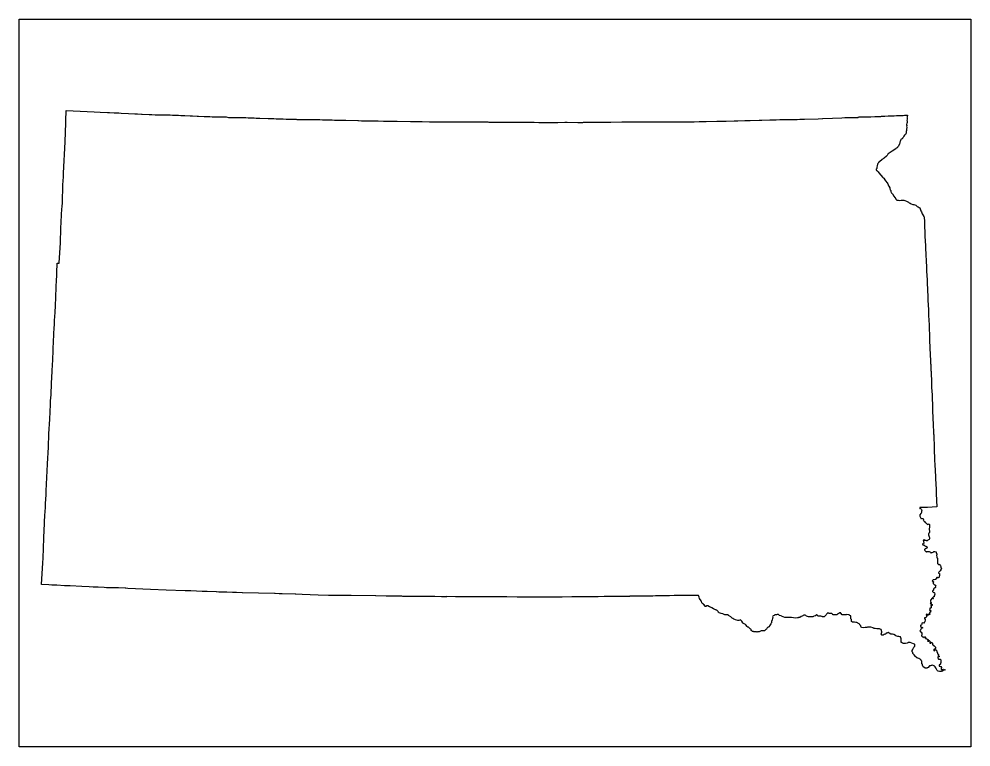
# Model space of a CAD drawing. Extents: x 0.1 to 10.9, y 0.1 to 8.4.
import ezdxf

# ---------------------------------------------------------------- set-up
doc = ezdxf.new("R2010")
doc.units = 0
doc.header["$MEASUREMENT"] = 0
doc.layers.add('STATE', color=7, linetype='CONTINUOUS')

# ---------------------------------------------------------------- blocks, each defined once
blk = doc.blocks.new('BLOCK_2')
at = {"layer": 'STATE'}
blk.add_lwpolyline([(0.093, 0.099), (0.093, 8.373), (10.92, 8.373), (10.92, 0.099), (0.093, 0.099)], dxfattribs=at)
at = {"layer": 'STATE', "color": 2}
for points in [[(0.49, 4.819), (0.493, 4.839), (0.497, 4.919), (0.497, 4.946), (0.503, 5.039), (0.503, 5.043), (0.503, 5.056), (0.507, 5.099), (0.507, 5.146), (0.51, 5.179), (0.517, 5.36), (0.52, 5.376), (0.527, 5.6), (0.55, 5.6), (0.55, 5.603), (0.563, 5.83), (0.563, 5.833), (0.57, 5.993), (0.58, 6.22), (0.583, 6.236), (0.587, 6.29), (0.587, 6.323), (0.593, 6.45), (0.593, 6.503), (0.597, 6.52), (0.597, 6.523), (0.6, 6.59), (0.6, 6.606), (0.6, 6.61), (0.6, 6.623), (0.617, 6.976), (0.627, 7.193), (0.627, 7.2), (0.627, 7.216), (0.63, 7.333), (0.787, 7.326), (0.947, 7.32), (1.017, 7.316), (1.1, 7.31), (1.113, 7.31), (1.123, 7.31), (1.177, 7.306), (1.23, 7.306), (1.253, 7.303), (1.337, 7.3), (1.41, 7.296), (1.413, 7.296), (1.433, 7.296), (1.44, 7.296), (1.487, 7.293), (1.493, 7.293), (1.573, 7.29), (1.603, 7.29), (1.643, 7.286), (1.653, 7.286), (1.687, 7.286), (1.697, 7.286), (1.76, 7.283), (1.787, 7.283), (1.813, 7.283), (1.84, 7.28), (1.867, 7.28), (1.883, 7.28), (1.907, 7.28), (1.933, 7.276), (1.973, 7.276), (1.98, 7.276), (2.04, 7.273), (2.067, 7.273), (2.12, 7.27), (2.133, 7.27), (2.2, 7.266), (2.263, 7.266), (2.29, 7.263), (2.343, 7.263), (2.357, 7.263), (2.383, 7.26), (2.393, 7.26), (2.41, 7.26), (2.423, 7.26), (2.45, 7.26), (2.477, 7.256), (2.517, 7.256), (2.53, 7.256), (2.54, 7.256), (2.61, 7.253), (2.637, 7.253), (2.647, 7.253), (2.657, 7.253), (2.673, 7.253), (2.7, 7.25), (2.707, 7.25), (2.72, 7.25), (2.727, 7.25), (2.733, 7.25), (2.737, 7.25), (2.743, 7.25), (2.767, 7.25), (2.79, 7.246), (2.793, 7.246), (2.823, 7.246), (2.833, 7.246), (2.927, 7.243), (2.967, 7.243), (2.993, 7.243), (3.017, 7.24), (3.02, 7.24), (3.027, 7.24), (3.04, 7.24), (3.043, 7.24), (3.057, 7.24), (3.06, 7.24), (3.07, 7.24), (3.083, 7.24), (3.087, 7.24), (3.097, 7.24), (3.133, 7.236), (3.137, 7.236), (3.167, 7.236), (3.243, 7.236), (3.247, 7.236), (3.253, 7.233), (3.257, 7.233), (3.277, 7.233), (3.3, 7.233), (3.39, 7.233), (3.403, 7.23), (3.433, 7.23), (3.457, 7.23), (3.47, 7.23), (3.507, 7.23), (3.513, 7.23), (3.543, 7.226), (3.547, 7.226), (3.553, 7.226), (3.59, 7.226), (3.597, 7.226), (3.617, 7.226), (3.627, 7.226), (3.65, 7.226), (3.653, 7.226), (3.683, 7.223), (3.72, 7.223), (3.787, 7.223), (3.803, 7.223), (3.81, 7.223), (3.947, 7.22), (3.953, 7.22), (3.987, 7.216), (4.043, 7.216), (4.05, 7.216), (4.057, 7.216), (4.097, 7.216), (4.103, 7.216), (4.123, 7.216), (4.157, 7.216), (4.177, 7.216), (4.237, 7.213), (4.26, 7.213), (4.263, 7.213), (4.293, 7.213), (4.297, 7.213), (4.303, 7.213), (4.313, 7.213), (4.337, 7.213), (4.34, 7.213), (4.387, 7.213), (4.393, 7.213), (4.547, 7.21), (4.553, 7.21), (4.567, 7.21), (4.58, 7.21), (4.6, 7.21), (4.607, 7.21), (4.663, 7.21), (4.68, 7.21), (4.763, 7.206), (4.817, 7.206), (4.827, 7.206), (4.843, 7.206), (4.88, 7.206), (4.897, 7.206), (4.97, 7.206), (5, 7.206), (5.147, 7.203), (5.163, 7.203), (5.21, 7.203), (5.25, 7.203), (5.26, 7.203), (5.263, 7.203), (5.277, 7.203), (5.427, 7.203), (5.437, 7.2), (5.45, 7.2), (5.583, 7.2), (5.607, 7.2), (5.62, 7.2), (5.66, 7.2), (5.663, 7.2), (5.693, 7.2), (5.713, 7.2), (5.793, 7.2), (5.847, 7.2), (5.953, 7.2), (6.007, 7.196), (6.12, 7.196), (6.123, 7.196), (6.163, 7.196), (6.193, 7.196), (6.22, 7.196), (6.3, 7.2), (6.327, 7.2), (6.45, 7.196), (6.453, 7.196), (6.507, 7.196), (6.513, 7.2), (6.567, 7.2), (6.587, 7.2), (6.597, 7.2), (6.64, 7.2), (6.673, 7.2), (6.7, 7.2), (6.717, 7.2), (6.727, 7.2), (6.75, 7.2), (6.797, 7.2), (6.807, 7.2), (6.823, 7.2), (6.95, 7.203), (6.957, 7.203), (6.96, 7.203), (7.073, 7.203), (7.113, 7.203), (7.2, 7.203), (7.203, 7.203), (7.233, 7.203), (7.277, 7.203), (7.31, 7.203), (7.34, 7.203), (7.353, 7.203), (7.363, 7.206), (7.39, 7.206), (7.397, 7.206), (7.433, 7.206), (7.51, 7.206), (7.523, 7.206), (7.55, 7.206), (7.56, 7.206), (7.59, 7.206), (7.71, 7.206), (7.75, 7.206), (7.773, 7.206), (7.83, 7.21), (7.87, 7.21), (7.91, 7.21), (8.03, 7.213), (8.12, 7.213), (8.123, 7.213), (8.137, 7.213), (8.227, 7.216), (8.27, 7.216), (8.347, 7.22), (8.377, 7.22), (8.387, 7.22), (8.41, 7.22), (8.51, 7.223), (8.543, 7.223), (8.633, 7.226), (8.643, 7.226), (8.667, 7.226), (8.703, 7.226), (8.747, 7.23), (8.827, 7.23), (8.863, 7.233), (8.943, 7.233), (8.973, 7.236), (9.01, 7.236), (9.02, 7.236), (9.023, 7.236), (9.027, 7.236), (9.183, 7.24), (9.23, 7.243), (9.237, 7.243), (9.347, 7.246), (9.453, 7.25), (9.487, 7.253), (9.507, 7.253), (9.613, 7.256), (9.637, 7.256), (9.64, 7.26), (9.667, 7.26), (9.68, 7.26), (9.743, 7.263), (9.773, 7.263), (9.78, 7.263), (9.827, 7.266), (9.837, 7.266), (9.843, 7.266), (9.887, 7.266), (9.893, 7.266), (9.903, 7.27), (9.94, 7.27), (9.977, 7.273), (9.99, 7.273), (9.993, 7.273), (10.02, 7.273), (10.047, 7.273), (10.073, 7.276), (10.097, 7.276), (10.123, 7.276), (10.14, 7.276), (10.15, 7.276), (10.163, 7.28), (10.177, 7.28), (10.197, 7.28), (10.193, 7.263), (10.193, 7.253), (10.197, 7.25), (10.193, 7.246), (10.193, 7.243), (10.193, 7.24), (10.193, 7.236), (10.197, 7.233), (10.193, 7.226), (10.193, 7.223), (10.19, 7.22), (10.193, 7.213), (10.193, 7.2), (10.193, 7.193), (10.19, 7.19), (10.187, 7.173), (10.19, 7.163), (10.187, 7.153), (10.187, 7.15), (10.19, 7.143), (10.187, 7.116), (10.187, 7.11), (10.187, 7.103), (10.183, 7.1), (10.183, 7.093), (10.183, 7.08), (10.18, 7.066), (10.177, 7.066), (10.173, 7.06), (10.167, 7.056), (10.163, 7.053), (10.157, 7.043), (10.15, 7.026), (10.147, 7.026), (10.143, 7.02), (10.14, 7.016), (10.137, 7.013), (10.127, 7.006), (10.123, 7.003), (10.123, 7), (10.12, 6.993), (10.113, 6.98), (10.11, 6.973), (10.11, 6.97), (10.11, 6.963), (10.107, 6.953), (10.097, 6.93), (10.083, 6.916), (10.083, 6.913), (10.077, 6.91), (10.073, 6.903), (10.07, 6.903), (10.053, 6.89), (10.023, 6.873), (9.98, 6.843), (9.973, 6.836), (9.967, 6.823), (9.96, 6.816), (9.933, 6.793), (9.93, 6.793), (9.923, 6.786), (9.913, 6.78), (9.91, 6.776), (9.88, 6.75), (9.877, 6.75), (9.87, 6.746), (9.867, 6.743), (9.867, 6.74), (9.86, 6.733), (9.857, 6.723), (9.853, 6.703), (9.85, 6.69), (9.85, 6.686), (9.85, 6.676), (9.843, 6.666), (9.843, 6.66), (9.847, 6.653), (9.853, 6.65), (9.857, 6.643), (9.86, 6.64), (9.863, 6.636), (9.873, 6.626), (9.917, 6.573), (9.92, 6.57), (9.93, 6.563), (9.94, 6.546), (9.947, 6.536), (9.967, 6.51), (9.973, 6.5), (9.983, 6.476), (9.987, 6.473), (9.997, 6.453), (9.997, 6.443), (10, 6.436), (10, 6.433), (10.007, 6.423), (10.007, 6.413), (10.013, 6.396), (10.017, 6.396), (10.027, 6.386), (10.043, 6.36), (10.053, 6.343), (10.057, 6.343), (10.057, 6.34), (10.057, 6.336), (10.06, 6.336), (10.067, 6.326), (10.07, 6.323), (10.073, 6.32), (10.077, 6.316), (10.08, 6.313), (10.083, 6.313), (10.09, 6.313), (10.097, 6.313), (10.11, 6.31), (10.127, 6.313), (10.137, 6.313), (10.15, 6.313), (10.157, 6.313), (10.167, 6.31), (10.187, 6.303), (10.21, 6.29), (10.217, 6.283), (10.227, 6.28), (10.24, 6.273), (10.26, 6.266), (10.27, 6.266), (10.28, 6.263), (10.293, 6.256), (10.31, 6.243), (10.32, 6.24), (10.33, 6.23), (10.337, 6.226), (10.347, 6.206), (10.347, 6.203), (10.35, 6.193), (10.357, 6.183), (10.363, 6.17), (10.363, 6.166), (10.363, 6.163), (10.367, 6.16), (10.367, 6.156), (10.367, 6.153), (10.373, 6.146), (10.38, 6.136), (10.38, 6.133), (10.383, 6.13), (10.383, 6.126), (10.387, 6.126), (10.387, 6.12), (10.387, 6.106), (10.387, 6.103), (10.39, 6.093), (10.39, 6.066), (10.393, 6.013), (10.397, 5.956), (10.397, 5.95), (10.397, 5.946), (10.397, 5.9), (10.4, 5.853), (10.4, 5.85), (10.403, 5.8), (10.403, 5.796), (10.403, 5.746), (10.407, 5.72), (10.407, 5.696), (10.407, 5.693), (10.407, 5.69), (10.407, 5.666), (10.41, 5.65), (10.41, 5.64), (10.413, 5.536), (10.413, 5.533), (10.413, 5.506), (10.42, 5.41), (10.42, 5.403), (10.42, 5.376), (10.42, 5.373), (10.43, 5.216), (10.43, 5.213), (10.43, 5.203), (10.43, 5.193), (10.43, 5.189), (10.43, 5.183), (10.43, 5.163), (10.433, 5.136), (10.437, 5.056), (10.437, 5.029), (10.437, 5.003), (10.443, 4.899), (10.443, 4.896), (10.45, 4.739), (10.45, 4.736), (10.45, 4.706), (10.45, 4.689), (10.453, 4.669), (10.453, 4.629), (10.453, 4.609), (10.453, 4.606), (10.457, 4.586), (10.457, 4.583), (10.457, 4.549), (10.46, 4.499), (10.46, 4.456), (10.463, 4.446), (10.463, 4.423), (10.463, 4.403), (10.463, 4.393), (10.463, 4.376), (10.467, 4.369), (10.467, 4.366), (10.467, 4.343), (10.467, 4.339), (10.467, 4.316), (10.467, 4.313), (10.47, 4.289), (10.47, 4.286), (10.47, 4.266), (10.47, 4.263), (10.47, 4.259), (10.47, 4.239), (10.47, 4.236), (10.473, 4.209), (10.47, 4.209), (10.473, 4.183), (10.477, 4.103), (10.483, 3.946), (10.487, 3.813), (10.487, 3.809), (10.49, 3.789), (10.49, 3.786), (10.49, 3.783), (10.49, 3.759), (10.49, 3.756), (10.49, 3.733), (10.49, 3.729), (10.493, 3.706), (10.493, 3.703), (10.493, 3.683), (10.493, 3.653), (10.497, 3.649), (10.497, 3.626), (10.497, 3.623), (10.5, 3.519), (10.5, 3.516), (10.503, 3.466), (10.507, 3.386), (10.507, 3.359), (10.51, 3.306), (10.517, 3.172), (10.517, 3.146), (10.523, 3.029), (10.523, 3.022), (10.523, 2.989), (10.523, 2.986), (10.523, 2.976), (10.53, 2.829), (10.427, 2.822), (10.347, 2.819), (10.337, 2.819), (10.337, 2.812), (10.337, 2.809), (10.343, 2.806), (10.347, 2.809), (10.35, 2.809), (10.353, 2.802), (10.357, 2.799), (10.363, 2.786), (10.357, 2.779), (10.357, 2.766), (10.36, 2.762), (10.353, 2.756), (10.35, 2.752), (10.34, 2.739), (10.337, 2.729), (10.337, 2.726), (10.337, 2.722), (10.35, 2.699), (10.35, 2.696), (10.353, 2.696), (10.357, 2.692), (10.363, 2.696), (10.37, 2.696), (10.373, 2.696), (10.38, 2.689), (10.383, 2.689), (10.38, 2.686), (10.38, 2.682), (10.38, 2.679), (10.377, 2.672), (10.383, 2.669), (10.393, 2.662), (10.4, 2.649), (10.407, 2.646), (10.427, 2.629), (10.437, 2.632), (10.437, 2.636), (10.443, 2.632), (10.443, 2.629), (10.447, 2.629), (10.447, 2.619), (10.447, 2.616), (10.45, 2.616), (10.45, 2.612), (10.45, 2.596), (10.45, 2.592), (10.45, 2.589), (10.443, 2.582), (10.443, 2.569), (10.447, 2.552), (10.447, 2.546), (10.45, 2.542), (10.447, 2.542), (10.447, 2.539), (10.447, 2.536), (10.443, 2.532), (10.44, 2.526), (10.437, 2.526), (10.437, 2.522), (10.437, 2.509), (10.443, 2.486), (10.45, 2.479), (10.45, 2.476), (10.447, 2.469), (10.447, 2.466), (10.443, 2.456), (10.43, 2.449), (10.42, 2.442), (10.417, 2.442), (10.413, 2.442), (10.41, 2.446), (10.4, 2.446), (10.393, 2.446), (10.39, 2.446), (10.39, 2.449), (10.39, 2.452), (10.387, 2.452), (10.377, 2.449), (10.377, 2.446), (10.38, 2.446), (10.38, 2.442), (10.38, 2.436), (10.383, 2.416), (10.38, 2.406), (10.377, 2.406), (10.377, 2.409), (10.373, 2.412), (10.37, 2.406), (10.373, 2.396), (10.377, 2.392), (10.383, 2.396), (10.397, 2.386), (10.403, 2.382), (10.407, 2.379), (10.413, 2.379), (10.413, 2.382), (10.417, 2.379), (10.417, 2.376), (10.42, 2.366), (10.417, 2.359), (10.41, 2.356), (10.403, 2.352), (10.4, 2.352), (10.393, 2.342), (10.393, 2.339), (10.397, 2.332), (10.4, 2.329), (10.41, 2.316), (10.413, 2.316), (10.417, 2.319), (10.427, 2.322), (10.43, 2.319), (10.437, 2.319), (10.443, 2.322), (10.453, 2.316), (10.46, 2.312), (10.463, 2.306), (10.467, 2.306), (10.473, 2.309), (10.48, 2.309), (10.49, 2.312), (10.497, 2.319), (10.51, 2.319), (10.523, 2.316), (10.523, 2.309), (10.53, 2.292), (10.53, 2.289), (10.53, 2.286), (10.527, 2.276), (10.53, 2.259), (10.53, 2.249), (10.537, 2.249), (10.54, 2.246), (10.54, 2.242), (10.54, 2.239), (10.54, 2.236), (10.54, 2.229), (10.54, 2.222), (10.54, 2.219), (10.54, 2.212), (10.54, 2.202), (10.54, 2.186), (10.543, 2.182), (10.55, 2.172), (10.553, 2.172), (10.557, 2.176), (10.563, 2.172), (10.573, 2.156), (10.577, 2.149), (10.577, 2.139), (10.58, 2.136), (10.583, 2.132), (10.58, 2.119), (10.57, 2.102), (10.567, 2.096), (10.553, 2.086), (10.55, 2.079), (10.55, 2.076), (10.56, 2.072), (10.563, 2.069), (10.563, 2.066), (10.563, 2.062), (10.563, 2.049), (10.56, 2.036), (10.557, 2.029), (10.553, 2.026), (10.547, 2.022), (10.543, 2.022), (10.54, 2.026), (10.533, 2.026), (10.523, 2.012), (10.52, 2.009), (10.52, 2.002), (10.517, 2.002), (10.503, 1.999), (10.497, 1.999), (10.493, 1.999), (10.49, 1.999), (10.48, 1.986), (10.483, 1.982), (10.483, 1.979), (10.487, 1.979), (10.49, 1.982), (10.493, 1.976), (10.49, 1.966), (10.49, 1.962), (10.49, 1.959), (10.49, 1.956), (10.493, 1.952), (10.503, 1.946), (10.507, 1.942), (10.51, 1.942), (10.513, 1.939), (10.513, 1.936), (10.52, 1.926), (10.517, 1.922), (10.517, 1.919), (10.517, 1.912), (10.513, 1.906), (10.51, 1.906), (10.507, 1.902), (10.503, 1.902), (10.5, 1.902), (10.497, 1.899), (10.493, 1.892), (10.493, 1.889), (10.493, 1.882), (10.487, 1.876), (10.487, 1.872), (10.483, 1.872), (10.483, 1.866), (10.49, 1.859), (10.497, 1.856), (10.503, 1.856), (10.507, 1.849), (10.51, 1.836), (10.507, 1.826), (10.503, 1.812), (10.5, 1.809), (10.5, 1.806), (10.493, 1.806), (10.487, 1.796), (10.49, 1.789), (10.493, 1.786), (10.49, 1.782), (10.487, 1.782), (10.487, 1.786), (10.487, 1.789), (10.483, 1.789), (10.48, 1.789), (10.46, 1.769), (10.46, 1.766), (10.46, 1.762), (10.46, 1.756), (10.463, 1.742), (10.467, 1.739), (10.467, 1.732), (10.463, 1.732), (10.46, 1.732), (10.457, 1.732), (10.46, 1.729), (10.463, 1.722), (10.467, 1.726), (10.477, 1.719), (10.48, 1.712), (10.48, 1.709), (10.48, 1.706), (10.47, 1.706), (10.463, 1.706), (10.463, 1.702), (10.467, 1.699), (10.467, 1.682), (10.46, 1.676), (10.457, 1.676), (10.453, 1.676), (10.453, 1.669), (10.45, 1.656), (10.457, 1.646), (10.46, 1.646), (10.46, 1.649), (10.463, 1.649), (10.463, 1.646), (10.46, 1.632), (10.453, 1.626), (10.447, 1.626), (10.447, 1.622), (10.447, 1.619), (10.45, 1.616), (10.453, 1.612), (10.453, 1.609), (10.453, 1.606), (10.45, 1.606), (10.447, 1.606), (10.443, 1.609), (10.443, 1.612), (10.44, 1.612), (10.44, 1.609), (10.437, 1.606), (10.437, 1.596), (10.433, 1.596), (10.427, 1.606), (10.413, 1.609), (10.413, 1.606), (10.41, 1.606), (10.41, 1.599), (10.417, 1.589), (10.413, 1.579), (10.41, 1.572), (10.407, 1.569), (10.4, 1.566), (10.397, 1.566), (10.393, 1.566), (10.393, 1.556), (10.4, 1.556), (10.4, 1.552), (10.4, 1.549), (10.4, 1.546), (10.4, 1.539), (10.397, 1.526), (10.397, 1.522), (10.387, 1.512), (10.387, 1.506), (10.383, 1.506), (10.37, 1.509), (10.363, 1.506), (10.36, 1.496), (10.357, 1.486), (10.353, 1.482), (10.35, 1.482), (10.347, 1.479), (10.347, 1.476), (10.35, 1.466), (10.353, 1.456), (10.36, 1.459), (10.363, 1.459), (10.367, 1.456), (10.367, 1.452), (10.367, 1.449), (10.357, 1.449), (10.353, 1.442), (10.35, 1.436), (10.347, 1.426), (10.343, 1.422), (10.34, 1.419), (10.343, 1.416), (10.353, 1.399), (10.36, 1.399), (10.363, 1.399), (10.363, 1.379), (10.36, 1.369), (10.357, 1.369), (10.357, 1.362), (10.37, 1.352), (10.377, 1.349), (10.38, 1.349), (10.38, 1.346), (10.383, 1.342), (10.39, 1.342), (10.39, 1.346), (10.393, 1.349), (10.397, 1.349), (10.4, 1.349), (10.403, 1.346), (10.403, 1.339), (10.403, 1.332), (10.41, 1.332), (10.417, 1.329), (10.43, 1.322), (10.433, 1.322), (10.433, 1.316), (10.433, 1.312), (10.433, 1.309), (10.43, 1.306), (10.427, 1.302), (10.43, 1.302), (10.437, 1.302), (10.44, 1.302), (10.44, 1.309), (10.443, 1.312), (10.453, 1.299), (10.46, 1.292), (10.46, 1.289), (10.457, 1.289), (10.453, 1.289), (10.453, 1.279), (10.457, 1.279), (10.46, 1.279), (10.473, 1.286), (10.477, 1.286), (10.483, 1.276), (10.487, 1.269), (10.483, 1.262), (10.483, 1.259), (10.487, 1.259), (10.49, 1.256), (10.49, 1.252), (10.493, 1.252), (10.497, 1.252), (10.5, 1.249), (10.517, 1.232), (10.517, 1.226), (10.517, 1.222), (10.517, 1.216), (10.513, 1.212), (10.51, 1.209), (10.507, 1.209), (10.5, 1.209), (10.497, 1.206), (10.497, 1.202), (10.497, 1.199), (10.497, 1.196), (10.5, 1.192), (10.503, 1.192), (10.51, 1.196), (10.51, 1.199), (10.513, 1.202), (10.517, 1.202), (10.52, 1.202), (10.527, 1.199), (10.527, 1.196), (10.533, 1.186), (10.533, 1.182), (10.54, 1.166), (10.54, 1.162), (10.54, 1.159), (10.54, 1.156), (10.547, 1.152), (10.55, 1.149), (10.55, 1.146), (10.547, 1.146), (10.547, 1.142), (10.547, 1.139), (10.55, 1.139), (10.553, 1.136), (10.557, 1.132), (10.56, 1.132), (10.56, 1.129), (10.56, 1.126), (10.557, 1.122), (10.55, 1.122), (10.547, 1.122), (10.543, 1.122), (10.543, 1.116), (10.543, 1.112), (10.547, 1.106), (10.547, 1.099), (10.55, 1.096), (10.573, 1.096), (10.577, 1.079), (10.577, 1.059), (10.573, 1.049), (10.573, 1.042), (10.573, 1.039), (10.56, 1.029), (10.557, 1.025), (10.56, 1.016), (10.57, 1.012), (10.577, 1.016), (10.577, 1.012), (10.583, 1.002), (10.583, 0.996), (10.58, 0.989), (10.58, 0.986), (10.58, 0.982), (10.583, 0.979), (10.6, 0.979), (10.607, 0.982), (10.627, 0.975), (10.603, 0.969)], [(10.603, 0.969), (10.597, 0.962), (10.583, 0.959), (10.58, 0.955), (10.563, 0.955), (10.547, 0.962), (10.54, 0.965), (10.537, 0.969), (10.527, 0.982), (10.523, 0.986), (10.523, 0.992), (10.52, 0.999), (10.513, 1.009), (10.507, 1.016), (10.503, 1.019), (10.497, 1.022), (10.49, 1.025), (10.48, 1.029), (10.47, 1.025), (10.467, 1.025), (10.46, 1.022), (10.453, 1.022), (10.453, 1.019), (10.45, 1.019), (10.433, 1.002), (10.427, 0.999), (10.423, 0.999), (10.42, 0.996), (10.417, 0.996), (10.41, 0.996), (10.407, 0.996), (10.403, 0.996), (10.4, 0.996), (10.397, 0.999), (10.377, 1.009), (10.373, 1.016), (10.367, 1.029), (10.367, 1.039), (10.363, 1.042), (10.363, 1.059), (10.363, 1.066), (10.36, 1.069), (10.36, 1.072), (10.357, 1.079), (10.357, 1.082), (10.353, 1.082), (10.35, 1.089), (10.347, 1.092), (10.343, 1.096), (10.333, 1.102), (10.33, 1.106), (10.327, 1.106), (10.303, 1.112), (10.303, 1.116), (10.3, 1.119), (10.297, 1.119), (10.29, 1.126), (10.273, 1.146), (10.26, 1.162), (10.257, 1.172), (10.253, 1.179), (10.253, 1.192), (10.253, 1.196), (10.257, 1.206), (10.257, 1.209), (10.27, 1.232), (10.273, 1.236), (10.277, 1.239), (10.277, 1.242), (10.28, 1.242), (10.28, 1.246), (10.283, 1.249), (10.283, 1.256), (10.283, 1.262), (10.277, 1.269), (10.267, 1.272), (10.23, 1.286), (10.227, 1.286), (10.223, 1.286), (10.22, 1.286), (10.217, 1.286), (10.21, 1.286), (10.207, 1.286), (10.203, 1.282), (10.2, 1.282), (10.197, 1.282), (10.197, 1.279), (10.177, 1.276), (10.16, 1.276), (10.157, 1.276), (10.153, 1.276), (10.14, 1.279), (10.13, 1.286), (10.127, 1.286), (10.127, 1.289), (10.127, 1.292), (10.127, 1.312), (10.127, 1.329), (10.123, 1.339), (10.117, 1.349), (10.11, 1.352), (10.1, 1.356), (10.093, 1.356), (10.087, 1.356), (10.067, 1.362), (10.06, 1.366), (10.043, 1.376), (10.027, 1.382), (10.007, 1.382), (9.99, 1.392), (9.987, 1.396), (9.983, 1.396), (9.983, 1.399), (9.98, 1.399), (9.963, 1.392), (9.957, 1.392), (9.95, 1.382), (9.94, 1.379), (9.933, 1.376), (9.923, 1.369), (9.917, 1.369), (9.907, 1.369), (9.903, 1.372), (9.903, 1.376), (9.9, 1.379), (9.9, 1.382), (9.907, 1.402), (9.907, 1.406), (9.907, 1.409), (9.897, 1.432), (9.887, 1.439), (9.88, 1.442), (9.877, 1.442), (9.863, 1.442), (9.85, 1.442), (9.83, 1.446), (9.823, 1.446), (9.82, 1.446), (9.817, 1.446), (9.813, 1.446), (9.807, 1.452), (9.78, 1.459), (9.763, 1.462), (9.753, 1.462), (9.743, 1.459), (9.737, 1.456), (9.723, 1.456), (9.717, 1.456), (9.7, 1.452), (9.677, 1.456), (9.673, 1.459), (9.67, 1.462), (9.667, 1.469), (9.667, 1.472), (9.667, 1.476), (9.663, 1.479), (9.66, 1.482), (9.657, 1.486), (9.657, 1.489), (9.647, 1.499), (9.633, 1.506), (9.63, 1.509), (9.623, 1.512), (9.617, 1.512), (9.61, 1.512), (9.597, 1.516), (9.593, 1.516), (9.58, 1.516), (9.573, 1.516), (9.567, 1.522), (9.563, 1.526), (9.563, 1.529), (9.56, 1.542), (9.56, 1.546), (9.553, 1.556), (9.553, 1.559), (9.553, 1.586), (9.553, 1.589), (9.55, 1.589), (9.543, 1.592), (9.533, 1.599), (9.53, 1.599), (9.527, 1.602), (9.51, 1.606), (9.507, 1.606), (9.5, 1.602), (9.487, 1.599), (9.473, 1.599), (9.47, 1.602), (9.457, 1.602), (9.44, 1.619), (9.44, 1.622), (9.437, 1.622), (9.433, 1.622), (9.433, 1.626), (9.43, 1.622), (9.427, 1.622), (9.417, 1.616), (9.41, 1.612), (9.407, 1.612), (9.403, 1.609), (9.4, 1.606), (9.393, 1.602), (9.387, 1.602), (9.36, 1.599), (9.35, 1.602), (9.35, 1.606), (9.34, 1.612), (9.337, 1.616), (9.313, 1.616), (9.307, 1.616), (9.3, 1.619), (9.297, 1.622), (9.293, 1.622), (9.293, 1.619), (9.29, 1.619), (9.287, 1.619), (9.283, 1.616), (9.277, 1.609), (9.273, 1.602), (9.273, 1.599), (9.263, 1.589), (9.253, 1.582), (9.25, 1.579), (9.237, 1.579), (9.23, 1.579), (9.227, 1.582), (9.223, 1.582), (9.213, 1.586), (9.193, 1.586), (9.183, 1.586), (9.177, 1.589), (9.173, 1.592), (9.173, 1.596), (9.167, 1.599), (9.15, 1.589), (9.137, 1.586), (9.133, 1.586), (9.13, 1.582), (9.12, 1.579), (9.11, 1.579), (9.09, 1.576), (9.073, 1.579), (9.05, 1.586), (9.04, 1.592), (9.033, 1.596), (9.02, 1.596), (9.013, 1.592), (9.01, 1.592), (9.007, 1.589), (9, 1.586), (8.99, 1.582), (8.973, 1.572), (8.97, 1.572), (8.967, 1.569), (8.96, 1.569), (8.957, 1.566), (8.947, 1.566), (8.92, 1.562), (8.903, 1.566), (8.877, 1.569), (8.837, 1.572), (8.83, 1.572), (8.817, 1.572), (8.803, 1.572), (8.783, 1.579), (8.767, 1.586), (8.76, 1.589), (8.743, 1.592), (8.733, 1.602), (8.73, 1.606), (8.723, 1.606), (8.72, 1.606), (8.717, 1.606), (8.71, 1.602), (8.707, 1.602), (8.703, 1.602), (8.697, 1.599), (8.69, 1.599), (8.68, 1.592), (8.67, 1.589), (8.667, 1.586), (8.663, 1.579), (8.663, 1.576), (8.667, 1.569), (8.667, 1.566), (8.663, 1.559), (8.66, 1.542), (8.653, 1.526), (8.65, 1.509), (8.647, 1.506), (8.643, 1.499), (8.63, 1.476), (8.623, 1.466), (8.613, 1.459), (8.607, 1.456), (8.607, 1.452), (8.603, 1.452), (8.593, 1.436), (8.587, 1.432), (8.57, 1.419), (8.563, 1.419), (8.553, 1.419), (8.533, 1.419), (8.513, 1.409), (8.503, 1.406), (8.5, 1.406), (8.493, 1.409), (8.483, 1.402), (8.48, 1.406), (8.457, 1.406), (8.453, 1.409), (8.45, 1.409), (8.447, 1.412), (8.443, 1.412), (8.44, 1.412), (8.437, 1.412), (8.433, 1.416), (8.427, 1.419), (8.42, 1.422), (8.42, 1.432), (8.417, 1.436), (8.41, 1.442), (8.39, 1.459), (8.383, 1.462), (8.373, 1.469), (8.36, 1.486), (8.357, 1.489), (8.327, 1.506), (8.327, 1.509), (8.313, 1.529), (8.3, 1.542), (8.293, 1.539), (8.28, 1.536), (8.273, 1.536), (8.267, 1.536), (8.243, 1.542), (8.223, 1.552), (8.213, 1.559), (8.203, 1.562), (8.197, 1.569), (8.193, 1.572), (8.187, 1.576), (8.187, 1.579), (8.163, 1.592), (8.16, 1.599), (8.157, 1.599), (8.15, 1.602), (8.137, 1.602), (8.12, 1.602), (8.097, 1.612), (8.08, 1.616), (8.067, 1.619), (8.057, 1.622), (8.053, 1.626), (8.05, 1.629), (8.047, 1.632), (8.043, 1.639), (8.04, 1.642), (8.033, 1.649), (8.03, 1.652), (8.027, 1.652), (8.017, 1.656), (8.013, 1.659), (7.993, 1.669), (7.99, 1.669), (7.973, 1.679), (7.957, 1.686), (7.947, 1.692), (7.927, 1.702), (7.92, 1.702), (7.913, 1.702), (7.91, 1.699), (7.907, 1.696), (7.903, 1.696), (7.897, 1.696), (7.893, 1.699), (7.893, 1.709), (7.89, 1.709), (7.887, 1.712), (7.877, 1.722), (7.873, 1.726), (7.867, 1.729), (7.863, 1.729), (7.85, 1.759), (7.833, 1.786), (7.827, 1.802), (7.82, 1.822), (7.76, 1.822), (7.733, 1.822), (7.727, 1.822), (7.6, 1.819), (7.597, 1.819), (7.543, 1.819), (7.493, 1.816), (7.467, 1.816), (7.463, 1.816), (7.413, 1.816), (7.383, 1.816), (7.333, 1.816), (7.3, 1.812), (7.28, 1.812), (7.277, 1.812), (7.257, 1.812), (7.223, 1.812), (7.197, 1.812), (7.147, 1.812), (7.123, 1.812), (7.117, 1.812), (7.067, 1.812), (7.04, 1.812), (7.037, 1.809), (7.013, 1.809), (6.963, 1.809), (6.96, 1.809), (6.943, 1.809), (6.93, 1.809), (6.907, 1.809), (6.883, 1.809), (6.83, 1.809), (6.803, 1.809), (6.793, 1.809), (6.76, 1.809), (6.747, 1.809), (6.68, 1.806), (6.65, 1.806), (6.647, 1.806), (6.643, 1.806), (6.613, 1.806), (6.587, 1.806), (6.513, 1.806), (6.507, 1.806), (6.487, 1.806), (6.483, 1.806), (6.427, 1.806), (6.38, 1.806), (6.27, 1.802), (6.247, 1.802), (6.207, 1.802), (6.203, 1.802), (6.18, 1.802), (6.17, 1.802), (6.147, 1.802), (6.113, 1.802), (6.11, 1.802), (6.087, 1.802), (6.07, 1.802), (6.067, 1.802), (6.057, 1.802), (6.04, 1.802), (6.003, 1.802), (5.99, 1.802), (5.977, 1.802), (5.967, 1.802), (5.95, 1.802), (5.91, 1.802), (5.9, 1.802), (5.867, 1.802), (5.853, 1.802), (5.85, 1.802), (5.793, 1.802), (5.79, 1.802), (5.763, 1.802), (5.757, 1.802), (5.64, 1.806), (5.63, 1.806), (5.533, 1.806), (5.427, 1.806), (5.42, 1.806), (5.33, 1.806), (5.323, 1.806), (5.22, 1.806), (5.167, 1.806), (5.087, 1.806), (5.083, 1.806), (5.07, 1.806), (5.057, 1.806), (4.96, 1.809), (4.957, 1.806), (4.95, 1.806), (4.9, 1.806), (4.823, 1.809), (4.793, 1.809), (4.717, 1.809), (4.633, 1.809), (4.607, 1.809), (4.583, 1.809), (4.58, 1.809), (4.513, 1.809), (4.503, 1.809), (4.457, 1.809), (4.447, 1.812), (4.397, 1.812), (4.267, 1.812), (4.15, 1.816), (4.147, 1.816), (3.87, 1.819), (3.783, 1.819), (3.743, 1.819), (3.733, 1.819), (3.677, 1.822), (3.67, 1.822), (3.613, 1.822), (3.497, 1.826), (3.313, 1.832), (3.24, 1.836), (3.233, 1.836), (3.087, 1.839), (3.053, 1.839), (3.007, 1.842), (3, 1.842), (2.633, 1.852), (2.63, 1.852), (2.567, 1.856), (2.527, 1.856), (2.523, 1.856), (2.52, 1.856), (2.457, 1.859), (2.367, 1.859), (2.34, 1.862), (2.337, 1.862), (2.233, 1.866), (2.177, 1.866), (2.047, 1.872), (2.02, 1.872), (1.983, 1.872), (1.767, 1.882), (1.59, 1.889), (1.587, 1.889), (1.33, 1.899), (1.307, 1.902), (1.3, 1.902), (1.223, 1.906), (1.087, 1.909), (1.063, 1.912), (0.993, 1.916), (0.99, 1.916), (0.937, 1.916), (0.89, 1.919), (0.807, 1.922), (0.673, 1.929), (0.67, 1.929), (0.61, 1.932), (0.523, 1.936), (0.467, 1.939), (0.433, 1.942), (0.35, 1.946), (0.363, 2.192), (0.367, 2.246), (0.377, 2.472), (0.377, 2.486), (0.377, 2.499), (0.38, 2.539), (0.383, 2.659), (0.387, 2.729), (0.393, 2.819), (0.393, 2.866), (0.4, 2.966), (0.403, 3.002), (0.403, 3.012), (0.417, 3.313), (0.417, 3.316), (0.427, 3.506), (0.433, 3.659), (0.443, 3.826), (0.45, 3.993), (0.453, 4.033), (0.457, 4.103), (0.463, 4.233), (0.47, 4.366), (0.47, 4.373), (0.473, 4.443), (0.477, 4.496), (0.487, 4.723), (0.49, 4.769), (0.49, 4.819)]]:
    blk.add_lwpolyline(points, dxfattribs=at)

msp = doc.modelspace()

# ---------------------------------------------------------------- block references
at = {"layer": 'STATE'}
msp.add_blockref('BLOCK_2', (0, 0), dxfattribs=at)

doc.saveas('drawing.dxf')
